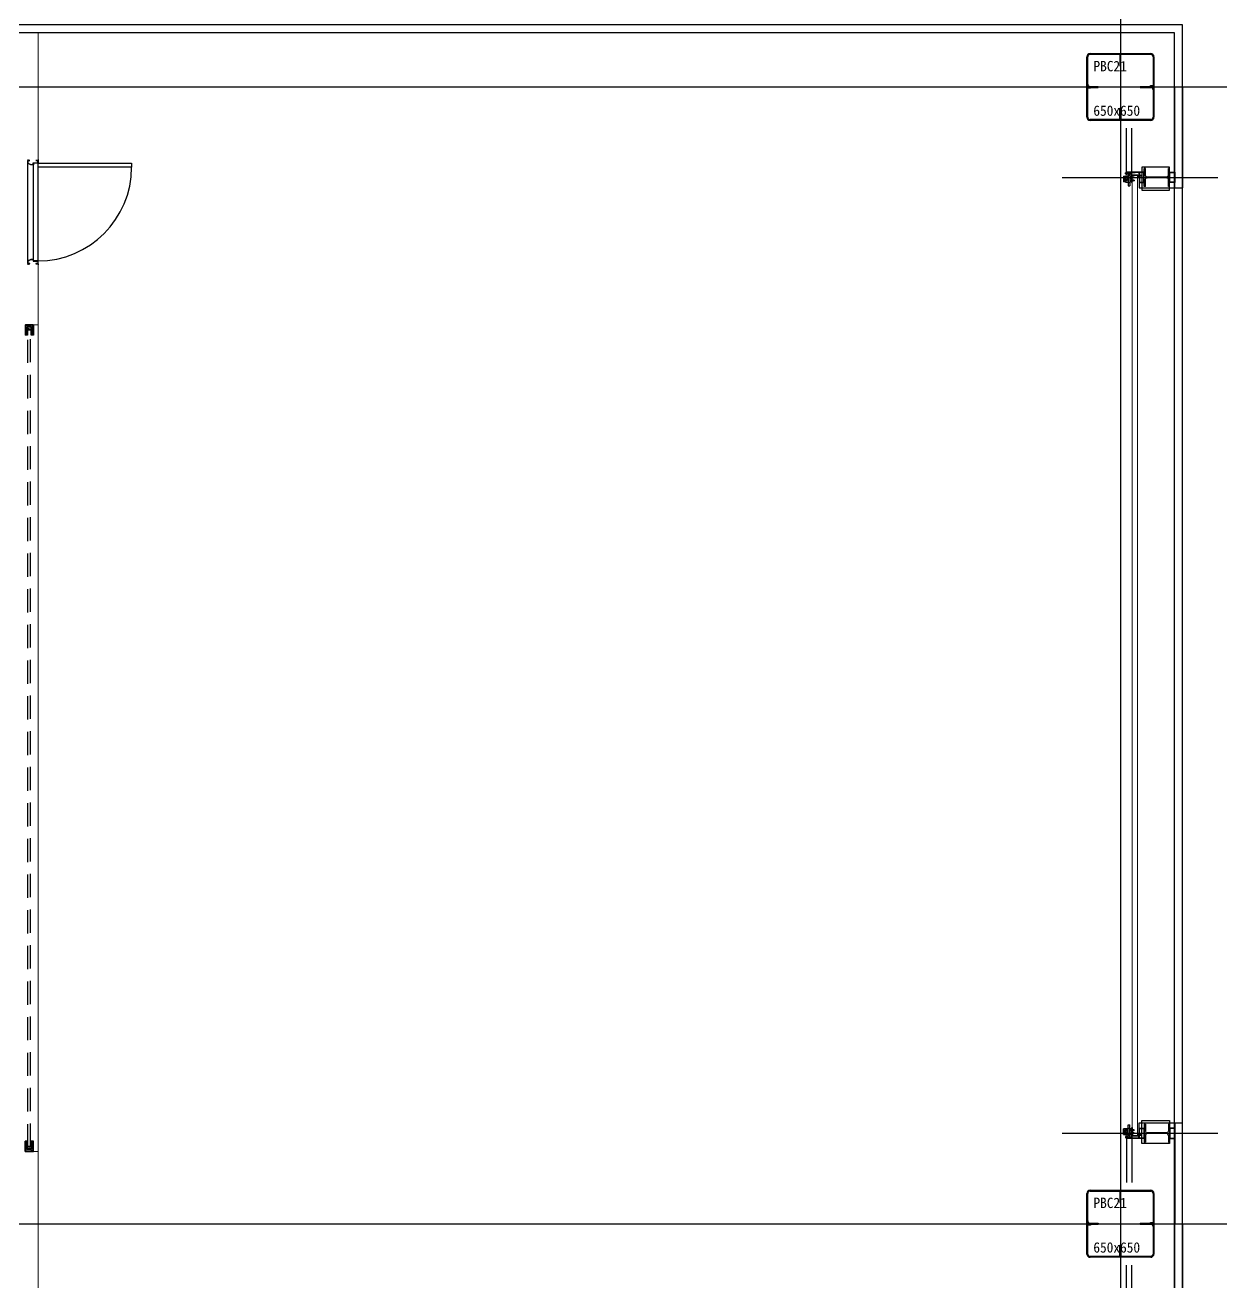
# Model space of a CAD drawing. Extents: x 152195838 to 160350639, y 364657247 to 370318102.
# Drawn here: x 158930347 to 158941919, y 365048469 to 365060630 of the extents above; entities that cross this region are included whole.
import ezdxf

# ---------------------------------------------------------------- set-up
doc = ezdxf.new("R2010")
doc.units = 0
doc.header["$MEASUREMENT"] = 0
for name, pattern in [('CEN', [63, 60, -1, 1, -1]), ('HID', [2.3, 1.5, -0.8]), ('main_plan6(직통계단가운데4개소)$0$201209 XR평면도$0$지하1층평면도_$0$HID', [2.3, 1.5, -0.8])]:
    doc.linetypes.add(name, pattern=pattern)
doc.layers.get('0').update_dxf_attribs({"linetype": 'CONTINUOUS'})
doc.layers.get('Defpoints').update_dxf_attribs({"linetype": 'CONTINUOUS'})
for name, color, linetype in [('4A.TEC CEN 보조1', 14, 'CEN'), ('4A.TEC DOOR', 4, 'CONTINUOUS'), ('4A.TEC ELE 1', 7, 'CONTINUOUS'), ('4A.TEC ELE 4', 9, 'CONTINUOUS'), ('4A.TEC OPEN', 9, 'HID'), ('4A.TEC 기둥 H', 3, 'CONTINUOUS'), ('4A.TEC 기타부속물 실', 56, 'CONTINUOUS'), ('4A.TEC 벽체 1', 2, 'CONTINUOUS'), ('4A.TEC 벽체 2', 3, 'CONTINUOUS'), ('4A.TEC 벽체 3', 4, 'CONTINUOUS'), ('4A.TEC 벽체 4', 7, 'CONTINUOUS'), ('P-BOX', 3, 'CONTINUOUS')]:
    doc.layers.add(name, color=color, linetype=linetype)
doc.layers.add('DEFPOINT', color=135, linetype='CONTINUOUS', plot=False)
doc.styles.add('돋움체', font='')
doc.styles.get('돋움체').set_extended_font_data('DotumChe')

# ---------------------------------------------------------------- blocks, each defined once
blk = doc.blocks.new('main_plan6(직통계단가운데4개소)$0$201209 XR평면도$0$A$C01492EBC')
at = {"layer": '4A.TEC 기둥 H'}
for p, q in [((0, 244), (0, 233)), ((0, 244), (175, 244)), ((175, 244), (175, 233)), ((0, 233), (68, 233)), ((84, 217), (84, 27)), ((91, 217), (91, 27)), ((107, 233), (175, 233)), ((0, 11), (68, 11)), ((0, 11), (0, 0)), ((0, 0), (175, 0)), ((107, 11), (175, 11)), ((175, 11), (175, 0))]:
    blk.add_line(p, q, dxfattribs=at)
for centre, start, end in [((68, 217), 0, 90), ((107, 217), 90, 180), ((68, 27), 270, 0), ((107, 27), 180, 270)]:
    blk.add_arc(centre, 16, start, end, dxfattribs=at)
blk = doc.blocks.new('zw$BD9D')
at = {"layer": '4A.TEC CEN 보조1'}
for p, q in [((50, 10125), (1559, 10125)), ((50, 875), (1559, 875))]:
    blk.add_line(p, q, dxfattribs=at)
at = {"layer": '4A.TEC ELE 1', "color": 4}
for p, q in [((728, 10145), (779, 10145)), ((728, 855), (779, 855))]:
    blk.add_line(p, q, dxfattribs=at)
at = {"layer": '4A.TEC ELE 1', "lineweight": 0, "flags": 128}
for points in [[(728, 855), (728, 879), (728, 10145)], [(779, 10145), (779, 879), (779, 855)]]:
    blk.add_lwpolyline(points, dxfattribs=at)
at = {"layer": '4A.TEC ELE 4', "color": 8, "flags": 128}
blk.add_lwpolyline([(1215, 10025), (1215, 5000), (1215, 975)], dxfattribs=at)
at = {"layer": '4A.TEC 기타부속물 실', "color": 9}
for p, q in [((714, 10120), (714, 10129)), ((714, 10090), (714, 10099)), ((715, 10130), (719, 10130)), ((715, 10127), (719, 10127)), ((715, 10122), (719, 10122)), ((715, 10119), (719, 10119)), ((715, 10100), (719, 10100)), ((715, 10097), (719, 10097)), ((719, 10119), (719, 10130)), ((719, 10089), (719, 10100)), ((723, 10128), (722, 10128)), ((725, 10120), (722, 10126)), ((724, 10121), (722, 10121)), ((723, 10098), (722, 10098)), ((725, 10090), (722, 10096)), ((727, 10120), (723, 10129)), ((727, 10120), (723, 10129)), ((727, 10090), (723, 10099)), ((727, 10090), (723, 10099)), ((725, 10128), (724, 10128)), ((725, 10098), (724, 10098)), ((729, 10120), (725, 10129)), ((729, 10120), (725, 10129)), ((726, 10121), (725, 10121)), ((729, 10090), (725, 10099)), ((729, 10090), (725, 10099)), ((727, 10128), (726, 10128)), ((727, 10098), (726, 10098)), ((730, 10120), (727, 10129)), ((730, 10120), (727, 10129)), ((728, 10121), (727, 10121)), ((730, 10090), (727, 10099)), ((730, 10090), (727, 10099)), ((729, 10128), (728, 10128)), ((729, 10098), (728, 10098)), ((732, 10120), (729, 10129)), ((732, 10120), (729, 10129)), ((730, 10121), (729, 10121)), ((732, 10090), (729, 10099)), ((732, 10090), (729, 10099)), ((731, 10128), (730, 10128)), ((731, 10121), (730, 10121)), ((731, 10098), (730, 10098)), ((734, 10120), (731, 10129)), ((734, 10120), (731, 10129)), ((732, 10128), (731, 10128)), ((734, 10090), (731, 10099)), ((734, 10090), (731, 10099)), ((732, 10098), (731, 10098)), ((736, 10120), (732, 10129)), ((736, 10120), (732, 10129)), ((733, 10121), (732, 10121)), ((736, 10090), (732, 10099)), ((736, 10090), (732, 10099)), ((734, 10128), (733, 10128)), ((734, 10098), (733, 10098)), ((738, 10120), (734, 10129)), ((738, 10120), (734, 10129)), ((735, 10121), (734, 10121)), ((738, 10090), (734, 10099)), ((738, 10090), (734, 10099)), ((736, 10128), (735, 10128)), ((736, 10098), (735, 10098)), ((740, 10120), (736, 10129)), ((740, 10120), (736, 10129)), ((737, 10121), (736, 10121)), ((740, 10090), (736, 10099)), ((740, 10090), (736, 10099)), ((738, 10128), (737, 10128)), ((738, 10098), (737, 10098)), ((741, 10120), (738, 10129)), ((741, 10120), (738, 10129)), ((739, 10121), (738, 10121)), ((741, 10090), (738, 10099)), ((741, 10090), (738, 10099)), ((740, 10128), (739, 10128)), ((740, 10098), (739, 10098)), ((741, 10126), (740, 10129)), ((741, 10126), (740, 10129)), ((741, 10121), (740, 10121)), ((741, 10096), (740, 10099)), ((741, 10096), (740, 10099)), ((745, 10128), (741, 10128)), ((745, 10121), (741, 10121)), ((745, 10098), (741, 10098)), ((786, 10136), (786, 10144)), ((787, 10145), (791, 10145)), ((787, 10142), (791, 10142)), ((787, 10137), (791, 10137)), ((787, 10134), (791, 10134)), ((791, 10134), (791, 10145)), ((795, 10143), (794, 10143)), ((797, 10136), (794, 10141)), ((796, 10137), (794, 10137)), ((799, 10136), (795, 10144)), ((799, 10136), (795, 10144)), ((797, 10143), (796, 10143)), ((800, 10136), (797, 10144)), ((800, 10136), (797, 10144)), ((798, 10137), (797, 10137)), ((799, 10143), (798, 10143)), ((802, 10136), (799, 10144)), ((802, 10136), (799, 10144)), ((800, 10137), (799, 10137)), ((801, 10143), (800, 10143)), ((801, 10137), (800, 10137)), ((804, 10136), (801, 10144)), ((804, 10136), (801, 10144)), ((802, 10143), (801, 10143)), ((806, 10136), (802, 10144)), ((806, 10136), (802, 10144)), ((803, 10137), (802, 10137)), ((804, 10143), (803, 10143)), ((808, 10136), (804, 10144)), ((808, 10136), (804, 10144)), ((805, 10137), (804, 10137)), ((806, 10143), (805, 10143)), ((810, 10136), (806, 10144)), ((810, 10136), (806, 10144)), ((807, 10137), (806, 10137)), ((808, 10143), (807, 10143)), ((811, 10136), (808, 10144)), ((811, 10136), (808, 10144)), ((809, 10137), (808, 10137)), ((810, 10143), (809, 10143)), ((813, 10136), (810, 10144)), ((813, 10136), (810, 10144)), ((811, 10137), (810, 10137)), ((812, 10143), (811, 10143)), ((812, 10137), (811, 10137)), ((813, 10141), (812, 10144)), ((813, 10141), (812, 10144)), ((817, 10143), (812, 10143)), ((817, 10137), (813, 10137)), ((715, 10092), (719, 10092)), ((715, 10089), (719, 10089)), ((724, 10091), (722, 10091)), ((726, 10091), (725, 10091)), ((728, 10091), (727, 10091)), ((730, 10091), (729, 10091)), ((731, 10091), (730, 10091)), ((733, 10091), (732, 10091)), ((735, 10091), (734, 10091)), ((737, 10091), (736, 10091)), ((739, 10091), (738, 10091)), ((741, 10091), (740, 10091)), ((745, 10091), (741, 10091)), ((714, 910), (714, 901)), ((714, 880), (714, 871)), ((715, 911), (719, 911)), ((715, 908), (719, 908)), ((715, 903), (719, 903)), ((715, 900), (719, 900)), ((715, 881), (719, 881)), ((715, 878), (719, 878)), ((715, 873), (719, 873)), ((715, 870), (719, 870)), ((719, 911), (719, 900)), ((719, 881), (719, 870)), ((725, 910), (722, 904)), ((724, 909), (722, 909)), ((723, 902), (722, 902)), ((725, 880), (722, 874)), ((724, 879), (722, 879)), ((723, 872), (722, 872)), ((727, 910), (723, 901)), ((727, 910), (723, 901)), ((727, 880), (723, 871)), ((727, 880), (723, 871)), ((725, 902), (724, 902)), ((725, 872), (724, 872)), ((729, 910), (725, 901)), ((729, 910), (725, 901)), ((726, 909), (725, 909)), ((729, 880), (725, 871)), ((729, 880), (725, 871)), ((726, 879), (725, 879)), ((727, 902), (726, 902)), ((727, 872), (726, 872)), ((730, 910), (727, 901)), ((730, 910), (727, 901)), ((728, 909), (727, 909)), ((730, 880), (727, 871)), ((730, 880), (727, 871)), ((728, 879), (727, 879)), ((729, 902), (728, 902)), ((729, 872), (728, 872)), ((732, 910), (729, 901)), ((732, 910), (729, 901)), ((730, 909), (729, 909)), ((732, 880), (729, 871)), ((732, 880), (729, 871)), ((730, 879), (729, 879)), ((731, 909), (730, 909)), ((731, 902), (730, 902)), ((731, 879), (730, 879)), ((731, 872), (730, 872)), ((734, 910), (731, 901)), ((734, 910), (731, 901)), ((732, 902), (731, 902)), ((734, 880), (731, 871)), ((734, 880), (731, 871)), ((732, 872), (731, 872)), ((736, 910), (732, 901)), ((736, 910), (732, 901)), ((733, 909), (732, 909)), ((736, 880), (732, 871)), ((736, 880), (732, 871)), ((733, 879), (732, 879)), ((734, 902), (733, 902)), ((734, 872), (733, 872)), ((738, 910), (734, 901)), ((738, 910), (734, 901)), ((735, 909), (734, 909)), ((738, 880), (734, 871)), ((738, 880), (734, 871)), ((735, 879), (734, 879)), ((736, 902), (735, 902)), ((736, 872), (735, 872)), ((740, 910), (736, 901)), ((740, 910), (736, 901)), ((737, 909), (736, 909)), ((740, 880), (736, 871)), ((740, 880), (736, 871)), ((737, 879), (736, 879)), ((738, 902), (737, 902)), ((738, 872), (737, 872)), ((741, 910), (738, 901)), ((741, 910), (738, 901)), ((739, 909), (738, 909)), ((741, 880), (738, 871)), ((741, 880), (738, 871)), ((739, 879), (738, 879)), ((740, 902), (739, 902)), ((740, 872), (739, 872)), ((741, 909), (740, 909)), ((741, 904), (740, 901)), ((741, 904), (740, 901)), ((741, 879), (740, 879)), ((741, 874), (740, 871)), ((741, 874), (740, 871)), ((745, 909), (741, 909)), ((745, 902), (741, 902)), ((745, 879), (741, 879)), ((745, 872), (741, 872)), ((786, 864), (786, 856)), ((787, 866), (791, 866)), ((787, 863), (791, 863)), ((787, 858), (791, 858)), ((787, 855), (791, 855)), ((791, 866), (791, 855)), ((797, 864), (794, 859)), ((796, 863), (794, 863)), ((795, 857), (794, 857)), ((799, 864), (795, 856)), ((799, 864), (795, 856)), ((797, 857), (796, 857)), ((800, 864), (797, 856)), ((800, 864), (797, 856)), ((798, 863), (797, 863)), ((799, 857), (798, 857)), ((802, 864), (799, 856)), ((802, 864), (799, 856)), ((800, 863), (799, 863)), ((801, 863), (800, 863)), ((801, 857), (800, 857)), ((804, 864), (801, 856)), ((804, 864), (801, 856)), ((802, 857), (801, 857)), ((806, 864), (802, 856)), ((806, 864), (802, 856)), ((803, 863), (802, 863)), ((804, 857), (803, 857)), ((808, 864), (804, 856)), ((808, 864), (804, 856)), ((805, 863), (804, 863)), ((806, 857), (805, 857)), ((810, 864), (806, 856)), ((810, 864), (806, 856)), ((807, 863), (806, 863)), ((808, 857), (807, 857)), ((811, 864), (808, 856)), ((811, 864), (808, 856)), ((809, 863), (808, 863)), ((810, 857), (809, 857)), ((813, 864), (810, 856)), ((813, 864), (810, 856)), ((811, 863), (810, 863)), ((812, 863), (811, 863)), ((812, 857), (811, 857)), ((813, 859), (812, 856)), ((813, 859), (812, 856)), ((817, 857), (812, 857)), ((817, 863), (813, 863))]:
    blk.add_line(p, q, dxfattribs=at)
for points in [[(719, 10129), (719, 10120), (722, 10116), (722, 10134)], [(719, 10099), (719, 10090), (722, 10086), (722, 10104)], [(722, 10134), (722, 10116), (722, 10116), (722, 10134)], [(722, 10104), (722, 10086), (722, 10086), (722, 10104)], [(723, 10129), (724, 10128), (727, 10121), (727, 10120), (726, 10121), (723, 10128)], [(723, 10099), (724, 10098), (727, 10091), (727, 10090), (726, 10091), (723, 10098)], [(725, 10129), (726, 10128), (729, 10121), (729, 10120), (728, 10121), (725, 10128)], [(725, 10099), (726, 10098), (729, 10091), (729, 10090), (728, 10091), (725, 10098)], [(727, 10129), (728, 10128), (730, 10121), (730, 10120), (730, 10121), (727, 10128)], [(727, 10099), (728, 10098), (730, 10091), (730, 10090), (730, 10091), (727, 10098)], [(729, 10129), (730, 10128), (732, 10121), (732, 10120), (731, 10121), (729, 10128)], [(729, 10099), (730, 10098), (732, 10091), (732, 10090), (731, 10091), (729, 10098)], [(731, 10129), (731, 10128), (734, 10121), (734, 10120), (733, 10121), (731, 10128)], [(731, 10099), (731, 10098), (734, 10091), (734, 10090), (733, 10091), (731, 10098)], [(732, 10129), (733, 10128), (736, 10121), (736, 10120), (735, 10121), (732, 10128)], [(732, 10099), (733, 10098), (736, 10091), (736, 10090), (735, 10091), (732, 10098)], [(734, 10129), (735, 10128), (738, 10121), (738, 10120), (737, 10121), (734, 10128)], [(734, 10099), (735, 10098), (738, 10091), (738, 10090), (737, 10091), (734, 10098)], [(736, 10129), (737, 10128), (740, 10121), (740, 10120), (739, 10121), (736, 10128)], [(736, 10099), (737, 10098), (740, 10091), (740, 10090), (739, 10091), (736, 10098)], [(738, 10129), (739, 10128), (741, 10121), (741, 10120), (741, 10121), (738, 10128)], [(738, 10099), (739, 10098), (741, 10091), (741, 10090), (741, 10091), (738, 10098)], [(740, 10129), (741, 10128), (741, 10127), (741, 10126), (740, 10127), (740, 10128)], [(740, 10099), (741, 10098), (741, 10097), (741, 10096), (740, 10097), (740, 10098)], [(791, 10144), (791, 10135), (794, 10131), (794, 10149)], [(794, 10149), (794, 10131), (794, 10131), (794, 10149)], [(795, 10144), (796, 10143), (799, 10137), (799, 10136), (798, 10137), (795, 10143)], [(797, 10144), (798, 10143), (800, 10137), (800, 10136), (800, 10137), (797, 10143)], [(799, 10144), (800, 10143), (802, 10137), (802, 10136), (801, 10137), (799, 10143)], [(801, 10144), (801, 10143), (804, 10137), (804, 10136), (803, 10137), (801, 10143)], [(802, 10144), (803, 10143), (806, 10137), (806, 10136), (805, 10137), (802, 10143)], [(804, 10144), (805, 10143), (808, 10137), (808, 10136), (807, 10137), (804, 10143)], [(806, 10144), (807, 10143), (810, 10137), (810, 10136), (809, 10137), (806, 10143)], [(808, 10144), (809, 10143), (811, 10137), (811, 10136), (811, 10137), (808, 10143)], [(810, 10144), (811, 10143), (813, 10137), (813, 10136), (812, 10137), (810, 10143)], [(812, 10144), (812, 10143), (813, 10142), (813, 10141), (812, 10142), (812, 10143)], [(719, 901), (719, 910), (722, 914), (722, 896)], [(719, 871), (719, 880), (722, 884), (722, 866)], [(722, 896), (722, 914), (722, 914), (722, 896)], [(722, 866), (722, 884), (722, 884), (722, 866)], [(723, 901), (724, 902), (727, 909), (727, 910), (726, 909), (723, 902)], [(723, 871), (724, 872), (727, 879), (727, 880), (726, 879), (723, 872)], [(725, 901), (726, 902), (729, 909), (729, 910), (728, 909), (725, 902)], [(725, 871), (726, 872), (729, 879), (729, 880), (728, 879), (725, 872)], [(727, 901), (728, 902), (730, 909), (730, 910), (730, 909), (727, 902)], [(727, 871), (728, 872), (730, 879), (730, 880), (730, 879), (727, 872)], [(729, 901), (730, 902), (732, 909), (732, 910), (731, 909), (729, 902)], [(729, 871), (730, 872), (732, 879), (732, 880), (731, 879), (729, 872)], [(731, 901), (731, 902), (734, 909), (734, 910), (733, 909), (731, 902)], [(731, 871), (731, 872), (734, 879), (734, 880), (733, 879), (731, 872)], [(732, 901), (733, 902), (736, 909), (736, 910), (735, 909), (732, 902)], [(732, 871), (733, 872), (736, 879), (736, 880), (735, 879), (732, 872)], [(734, 901), (735, 902), (738, 909), (738, 910), (737, 909), (734, 902)], [(734, 871), (735, 872), (738, 879), (738, 880), (737, 879), (734, 872)], [(736, 901), (737, 902), (740, 909), (740, 910), (739, 909), (736, 902)], [(736, 871), (737, 872), (740, 879), (740, 880), (739, 879), (736, 872)], [(738, 901), (739, 902), (741, 909), (741, 910), (741, 909), (738, 902)], [(738, 871), (739, 872), (741, 879), (741, 880), (741, 879), (738, 872)], [(740, 901), (741, 902), (741, 903), (741, 904), (740, 903), (740, 902)], [(740, 871), (741, 872), (741, 873), (741, 874), (740, 873), (740, 872)], [(791, 856), (791, 865), (794, 869), (794, 851)], [(794, 851), (794, 869), (794, 869), (794, 851)], [(795, 856), (796, 857), (799, 863), (799, 864), (798, 863), (795, 857)], [(797, 856), (798, 857), (800, 863), (800, 864), (800, 863), (797, 857)], [(799, 856), (800, 857), (802, 863), (802, 864), (801, 863), (799, 857)], [(801, 856), (801, 857), (804, 863), (804, 864), (803, 863), (801, 857)], [(802, 856), (803, 857), (806, 863), (806, 864), (805, 863), (802, 857)], [(804, 856), (805, 857), (808, 863), (808, 864), (807, 863), (804, 857)], [(806, 856), (807, 857), (810, 863), (810, 864), (809, 863), (806, 857)], [(808, 856), (809, 857), (811, 863), (811, 864), (811, 863), (808, 857)], [(810, 856), (811, 857), (813, 863), (813, 864), (812, 863), (810, 857)], [(812, 856), (812, 857), (813, 858), (813, 859), (812, 858), (812, 857)]]:
    blk.add_lwpolyline(points, close=True, dxfattribs=at)
for points in [[(723, 10128), (723, 10129), (722, 10128)], [(722, 10127), (725, 10121), (725, 10120), (724, 10121), (722, 10125)], [(723, 10098), (723, 10099), (722, 10098)], [(722, 10097), (725, 10091), (725, 10090), (724, 10091), (722, 10095)], [(725, 10128), (725, 10129), (724, 10128)], [(725, 10098), (725, 10099), (724, 10098)], [(725, 10121), (725, 10120), (726, 10121)], [(727, 10128), (727, 10129), (726, 10128)], [(727, 10098), (727, 10099), (726, 10098)], [(727, 10121), (727, 10120), (728, 10121)], [(727, 10121), (727, 10120), (728, 10121)], [(728, 10128), (729, 10129), (728, 10128)], [(728, 10098), (729, 10099), (728, 10098)], [(729, 10121), (729, 10120), (729, 10121)], [(729, 10121), (729, 10120), (729, 10121)], [(730, 10128), (731, 10129), (730, 10128)], [(731, 10121), (730, 10120), (731, 10121)], [(731, 10121), (730, 10120), (731, 10121)], [(730, 10098), (731, 10099), (730, 10098)], [(732, 10128), (732, 10129), (732, 10128)], [(733, 10121), (732, 10120), (733, 10121)], [(733, 10121), (732, 10120), (733, 10121)], [(732, 10098), (732, 10099), (732, 10098)], [(734, 10128), (734, 10129), (733, 10128)], [(734, 10098), (734, 10099), (733, 10098)], [(734, 10121), (734, 10120), (735, 10121)], [(734, 10121), (734, 10120), (735, 10121)], [(736, 10128), (736, 10129), (735, 10128)], [(736, 10098), (736, 10099), (735, 10098)], [(736, 10121), (736, 10120), (737, 10121)], [(736, 10121), (736, 10120), (737, 10121)], [(738, 10128), (738, 10129), (737, 10128)], [(738, 10098), (738, 10099), (737, 10098)], [(738, 10121), (738, 10120), (739, 10121)], [(738, 10121), (738, 10120), (739, 10121)], [(739, 10128), (740, 10129), (739, 10128)], [(739, 10098), (740, 10099), (739, 10098)], [(740, 10121), (740, 10120), (740, 10121)], [(740, 10121), (740, 10120), (740, 10121)], [(743, 10121), (741, 10126), (742, 10128), (745, 10125), (750, 10125)], [(742, 10121), (741, 10120), (742, 10121)], [(742, 10121), (741, 10120), (742, 10121)], [(743, 10091), (741, 10096), (742, 10098), (745, 10095), (750, 10095)], [(745, 10128), (750, 10125), (745, 10121)], [(745, 10098), (750, 10095), (745, 10091)], [(795, 10143), (795, 10144), (794, 10143)], [(794, 10142), (797, 10137), (797, 10136), (796, 10137), (794, 10140)], [(797, 10143), (797, 10144), (796, 10143)], [(797, 10137), (797, 10136), (798, 10137)], [(798, 10143), (799, 10144), (798, 10143)], [(799, 10137), (799, 10136), (799, 10137)], [(799, 10137), (799, 10136), (799, 10137)], [(800, 10143), (801, 10144), (800, 10143)], [(801, 10137), (800, 10136), (801, 10137)], [(801, 10137), (800, 10136), (801, 10137)], [(802, 10143), (802, 10144), (802, 10143)], [(803, 10137), (802, 10136), (803, 10137)], [(803, 10137), (802, 10136), (803, 10137)], [(804, 10143), (804, 10144), (803, 10143)], [(804, 10137), (804, 10136), (805, 10137)], [(804, 10137), (804, 10136), (805, 10137)], [(806, 10143), (806, 10144), (805, 10143)], [(806, 10137), (806, 10136), (807, 10137)], [(806, 10137), (806, 10136), (807, 10137)], [(808, 10143), (808, 10144), (807, 10143)], [(808, 10137), (808, 10136), (809, 10137)], [(808, 10137), (808, 10136), (809, 10137)], [(809, 10143), (810, 10144), (809, 10143)], [(810, 10137), (810, 10136), (810, 10137)], [(810, 10137), (810, 10136), (810, 10137)], [(811, 10143), (812, 10144), (811, 10143)], [(812, 10137), (811, 10136), (812, 10137)], [(812, 10137), (811, 10136), (812, 10137)], [(815, 10137), (813, 10141), (814, 10143), (817, 10140), (821, 10140)], [(814, 10137), (813, 10136), (814, 10137)], [(814, 10137), (813, 10136), (814, 10137)], [(817, 10143), (821, 10140), (817, 10137)], [(725, 10091), (725, 10090), (726, 10091)], [(727, 10091), (727, 10090), (728, 10091)], [(727, 10091), (727, 10090), (728, 10091)], [(729, 10091), (729, 10090), (729, 10091)], [(729, 10091), (729, 10090), (729, 10091)], [(731, 10091), (730, 10090), (731, 10091)], [(731, 10091), (730, 10090), (731, 10091)], [(733, 10091), (732, 10090), (733, 10091)], [(733, 10091), (732, 10090), (733, 10091)], [(734, 10091), (734, 10090), (735, 10091)], [(734, 10091), (734, 10090), (735, 10091)], [(736, 10091), (736, 10090), (737, 10091)], [(736, 10091), (736, 10090), (737, 10091)], [(738, 10091), (738, 10090), (739, 10091)], [(738, 10091), (738, 10090), (739, 10091)], [(740, 10091), (740, 10090), (740, 10091)], [(740, 10091), (740, 10090), (740, 10091)], [(742, 10091), (741, 10090), (742, 10091)], [(742, 10091), (741, 10090), (742, 10091)], [(722, 903), (725, 909), (725, 910), (724, 909), (722, 905)], [(723, 902), (723, 901), (722, 902)], [(722, 873), (725, 879), (725, 880), (724, 879), (722, 875)], [(723, 872), (723, 871), (722, 872)], [(725, 902), (725, 901), (724, 902)], [(725, 872), (725, 871), (724, 872)], [(725, 909), (725, 910), (726, 909)], [(725, 879), (725, 880), (726, 879)], [(727, 902), (727, 901), (726, 902)], [(727, 872), (727, 871), (726, 872)], [(727, 909), (727, 910), (728, 909)], [(727, 909), (727, 910), (728, 909)], [(727, 879), (727, 880), (728, 879)], [(727, 879), (727, 880), (728, 879)], [(728, 902), (729, 901), (728, 902)], [(728, 872), (729, 871), (728, 872)], [(729, 909), (729, 910), (729, 909)], [(729, 909), (729, 910), (729, 909)], [(729, 879), (729, 880), (729, 879)], [(729, 879), (729, 880), (729, 879)], [(731, 909), (730, 910), (731, 909)], [(731, 909), (730, 910), (731, 909)], [(730, 902), (731, 901), (730, 902)], [(731, 879), (730, 880), (731, 879)], [(731, 879), (730, 880), (731, 879)], [(730, 872), (731, 871), (730, 872)], [(733, 909), (732, 910), (733, 909)], [(733, 909), (732, 910), (733, 909)], [(732, 902), (732, 901), (732, 902)], [(733, 879), (732, 880), (733, 879)], [(733, 879), (732, 880), (733, 879)], [(732, 872), (732, 871), (732, 872)], [(734, 902), (734, 901), (733, 902)], [(734, 872), (734, 871), (733, 872)], [(734, 909), (734, 910), (735, 909)], [(734, 909), (734, 910), (735, 909)], [(734, 879), (734, 880), (735, 879)], [(734, 879), (734, 880), (735, 879)], [(736, 902), (736, 901), (735, 902)], [(736, 872), (736, 871), (735, 872)], [(736, 909), (736, 910), (737, 909)], [(736, 909), (736, 910), (737, 909)], [(736, 879), (736, 880), (737, 879)], [(736, 879), (736, 880), (737, 879)], [(738, 902), (738, 901), (737, 902)], [(738, 872), (738, 871), (737, 872)], [(738, 909), (738, 910), (739, 909)], [(738, 909), (738, 910), (739, 909)], [(738, 879), (738, 880), (739, 879)], [(738, 879), (738, 880), (739, 879)], [(739, 902), (740, 901), (739, 902)], [(739, 872), (740, 871), (739, 872)], [(740, 909), (740, 910), (740, 909)], [(740, 909), (740, 910), (740, 909)], [(740, 879), (740, 880), (740, 879)], [(740, 879), (740, 880), (740, 879)], [(742, 909), (741, 910), (742, 909)], [(742, 909), (741, 910), (742, 909)], [(743, 909), (741, 904), (742, 902), (745, 905), (750, 905)], [(742, 879), (741, 880), (742, 879)], [(742, 879), (741, 880), (742, 879)], [(743, 879), (741, 874), (742, 872), (745, 875), (750, 875)], [(745, 902), (750, 905), (745, 909)], [(745, 872), (750, 875), (745, 879)], [(794, 858), (797, 863), (797, 864), (796, 863), (794, 860)], [(795, 857), (795, 856), (794, 857)], [(797, 857), (797, 856), (796, 857)], [(797, 863), (797, 864), (798, 863)], [(798, 857), (799, 856), (798, 857)], [(799, 863), (799, 864), (799, 863)], [(799, 863), (799, 864), (799, 863)], [(801, 863), (800, 864), (801, 863)], [(801, 863), (800, 864), (801, 863)], [(800, 857), (801, 856), (800, 857)], [(803, 863), (802, 864), (803, 863)], [(803, 863), (802, 864), (803, 863)], [(802, 857), (802, 856), (802, 857)], [(804, 857), (804, 856), (803, 857)], [(804, 863), (804, 864), (805, 863)], [(804, 863), (804, 864), (805, 863)], [(806, 857), (806, 856), (805, 857)], [(806, 863), (806, 864), (807, 863)], [(806, 863), (806, 864), (807, 863)], [(808, 857), (808, 856), (807, 857)], [(808, 863), (808, 864), (809, 863)], [(808, 863), (808, 864), (809, 863)], [(809, 857), (810, 856), (809, 857)], [(810, 863), (810, 864), (810, 863)], [(810, 863), (810, 864), (810, 863)], [(812, 863), (811, 864), (812, 863)], [(812, 863), (811, 864), (812, 863)], [(811, 857), (812, 856), (811, 857)], [(814, 863), (813, 864), (814, 863)], [(814, 863), (813, 864), (814, 863)], [(815, 863), (813, 859), (814, 857), (817, 860), (821, 860)], [(817, 857), (821, 860), (817, 863)]]:
    blk.add_lwpolyline(points, dxfattribs=at)
for centre, radius, start, end in [((716, 10129), 1.86, 136.9662, 223.0338), ((722, 10125), 7.61, 159.1195, 200.8805), ((716, 10121), 1.86, 136.9662, 223.0338), ((716, 10099), 1.86, 136.9662, 223.0338), ((722, 10095), 7.61, 159.1195, 200.8805), ((788, 10144), 1.86, 136.9662, 223.0338), ((794, 10140), 7.61, 159.1195, 200.8805), ((788, 10136), 1.86, 136.9662, 223.0338), ((716, 10091), 1.86, 136.9662, 223.0338), ((716, 909), 1.86, 136.9662, 223.0338), ((722, 905), 7.61, 159.1195, 200.8805), ((716, 901), 1.86, 136.9662, 223.0338), ((716, 879), 1.86, 136.9662, 223.0338), ((722, 875), 7.61, 159.1195, 200.8805), ((716, 871), 1.86, 136.9662, 223.0338), ((788, 864), 1.86, 136.9662, 223.0338), ((794, 860), 7.61, 159.1195, 200.8805), ((788, 856), 1.86, 136.9662, 223.0338)]:
    blk.add_arc(centre, radius, start, end, dxfattribs=at)
at = {"layer": '4A.TEC 벽체 3', "linetype": 'Continuous'}
for p, q in [((1140, 10025), (1140, 11000)), ((1215, 11000), (1215, 10025)), ((675, 10175), (675, 10600)), ((725, 10175), (725, 10600)), ((1140, 975), (1140, 0)), ((1215, 0), (1215, 975)), ((675, 849), (675, 400)), ((725, 849), (725, 400))]:
    blk.add_line(p, q, dxfattribs=at)
at = {"layer": '4A.TEC 벽체 3'}
for p, q in [((645, 10138), (664, 10138)), ((707, 10138), (721, 10138)), ((645, 862), (664, 862)), ((707, 862), (721, 862))]:
    blk.add_line(p, q, dxfattribs=at)
at = {"layer": '4A.TEC 벽체 3', "color": 7}
for p, q in [((645, 10138), (645, 10081)), ((664, 10141), (664, 10129)), ((665, 10141), (664, 10141)), ((664, 10125), (664, 10115)), ((664, 10115), (672, 10115)), ((664, 10104), (664, 10095)), ((664, 10104), (672, 10104)), ((665, 10141), (688, 10141)), ((665, 10141), (665, 10129)), ((665, 10125), (665, 10115)), ((665, 10104), (665, 10095)), ((689, 10145), (689, 10075)), ((689, 10134), (689, 10141)), ((689, 10138), (689, 10138)), ((707, 10145), (707, 10075)), ((722, 10138), (721, 10138)), ((722, 10145), (725, 10145)), ((722, 10145), (722, 10075)), ((725, 10145), (725, 10075)), ((664, 10081), (645, 10081)), ((664, 10091), (664, 10078)), ((665, 10078), (664, 10078)), ((665, 10091), (665, 10078)), ((665, 10078), (688, 10078)), ((689, 10085), (689, 10079)), ((689, 10081), (689, 10081)), ((722, 10081), (707, 10081)), ((722, 10081), (721, 10081)), ((722, 10075), (725, 10075)), ((664, 919), (645, 919)), ((645, 862), (645, 919)), ((664, 909), (664, 922)), ((665, 922), (664, 922)), ((664, 896), (664, 905)), ((664, 896), (672, 896)), ((664, 885), (672, 885)), ((664, 875), (664, 885)), ((664, 859), (664, 871)), ((665, 859), (664, 859)), ((665, 922), (688, 922)), ((665, 909), (665, 922)), ((665, 896), (665, 905)), ((665, 875), (665, 885)), ((665, 859), (665, 871)), ((665, 859), (688, 859)), ((689, 855), (689, 925)), ((689, 915), (689, 921)), ((689, 919), (689, 919)), ((689, 866), (689, 859)), ((689, 862), (689, 862)), ((707, 855), (707, 925)), ((722, 919), (707, 919)), ((722, 919), (721, 919)), ((722, 862), (721, 862)), ((722, 855), (722, 925)), ((722, 925), (725, 925)), ((722, 855), (725, 855)), ((725, 855), (725, 925))]:
    blk.add_line(p, q, dxfattribs=at)
at = {"layer": '4A.TEC 벽체 3', "color": 0}
for p, q in [((645, 10114), (645, 10106)), ((672, 10115), (646, 10115)), ((672, 10105), (646, 10105)), ((645, 886), (645, 894)), ((672, 895), (646, 895)), ((672, 885), (646, 885))]:
    blk.add_line(p, q, dxfattribs=at)
at = {"layer": '4A.TEC 벽체 3', "color": 1, "linetype": 'main_plan6(직통계단가운데4개소)$0$201209 XR평면도$0$지하1층평면도_$0$HID'}
for p, q in [((664, 10130), (655, 10130)), ((655, 10124), (655, 10130)), ((664, 10129), (655, 10129)), ((655, 10129), (655, 10124)), ((664, 10124), (655, 10124)), ((664, 10124), (655, 10124)), ((664, 10096), (655, 10096)), ((655, 10090), (655, 10096)), ((664, 10095), (655, 10095)), ((655, 10095), (655, 10090)), ((691, 10145), (691, 10075)), ((705, 10145), (705, 10075)), ((710, 10130), (707, 10130)), ((710, 10129), (707, 10129)), ((710, 10124), (707, 10124)), ((710, 10124), (707, 10124)), ((710, 10096), (707, 10096)), ((710, 10095), (707, 10095)), ((710, 10124), (710, 10130)), ((710, 10124), (710, 10129)), ((710, 10090), (710, 10096)), ((710, 10090), (710, 10095)), ((664, 10090), (655, 10090)), ((664, 10090), (655, 10090)), ((710, 10090), (707, 10090)), ((710, 10090), (707, 10090)), ((664, 910), (655, 910)), ((664, 910), (655, 910)), ((655, 905), (655, 910)), ((655, 910), (655, 904)), ((664, 905), (655, 905)), ((664, 904), (655, 904)), ((664, 876), (655, 876)), ((664, 876), (655, 876)), ((655, 871), (655, 876)), ((655, 876), (655, 870)), ((664, 871), (655, 871)), ((664, 870), (655, 870)), ((691, 855), (691, 925)), ((705, 855), (705, 925)), ((710, 910), (707, 910)), ((710, 910), (707, 910)), ((710, 905), (707, 905)), ((710, 904), (707, 904)), ((710, 876), (707, 876)), ((710, 876), (707, 876)), ((710, 871), (707, 871)), ((710, 870), (707, 870)), ((710, 910), (710, 904)), ((710, 910), (710, 905)), ((710, 876), (710, 870)), ((710, 876), (710, 871))]:
    blk.add_line(p, q, dxfattribs=at)
at = {"layer": '4A.TEC 벽체 3', "color": 2}
for p, q in [((677, 10129), (664, 10129)), ((677, 10129), (664, 10129)), ((677, 10125), (664, 10125)), ((677, 10125), (664, 10125)), ((677, 10095), (664, 10095)), ((677, 10095), (664, 10095)), ((677, 10091), (664, 10091)), ((677, 10091), (664, 10091)), ((677, 909), (664, 909)), ((677, 909), (664, 909)), ((677, 905), (664, 905)), ((677, 905), (664, 905)), ((677, 875), (664, 875)), ((677, 875), (664, 875)), ((677, 871), (664, 871)), ((677, 871), (664, 871))]:
    blk.add_line(p, q, dxfattribs=at)
at = {"layer": '4A.TEC 벽체 3', "color": 4}
for p, q in [((675, 10173), (665, 10168)), ((665, 10158), (665, 10168)), ((675, 10153), (665, 10158)), ((676, 10170), (668, 10166)), ((668, 10160), (668, 10166)), ((675, 10157), (668, 10160)), ((675, 10173), (675, 10175)), ((796, 10175), (675, 10175)), ((675, 10173), (759, 10173)), ((794, 10173), (675, 10173)), ((675, 10168), (716, 10168)), ((675, 10158), (716, 10158)), ((675, 10153), (675, 10157)), ((676, 10170), (722, 10170)), ((690, 10158), (690, 10042)), ((705, 10158), (705, 10042)), ((722, 10153), (722, 10170)), ((722, 10153), (725, 10153)), ((725, 10153), (725, 10173)), ((725, 10150), (782, 10150)), ((725, 10150), (725, 10069)), ((728, 10069), (728, 10145)), ((782, 10121), (779, 10121)), ((782, 10150), (782, 10121)), ((794, 10173), (794, 10127)), ((794, 10127), (796, 10127)), ((796, 10127), (796, 10175)), ((690, 10042), (705, 10042)), ((725, 10069), (728, 10069)), ((796, 10075), (796, 10025)), ((796, 10025), (1215, 10025)), ((796, 925), (796, 975)), ((796, 975), (1215, 975)), ((690, 958), (705, 958)), ((690, 842), (690, 958)), ((705, 842), (705, 958)), ((725, 850), (725, 931)), ((725, 931), (728, 931)), ((728, 931), (728, 855)), ((782, 879), (779, 879)), ((782, 850), (782, 879)), ((794, 827), (794, 873)), ((794, 873), (796, 873)), ((796, 873), (796, 825)), ((675, 847), (665, 842)), ((665, 842), (665, 832)), ((675, 827), (665, 832)), ((675, 843), (668, 840)), ((668, 840), (668, 834)), ((676, 830), (668, 834)), ((675, 847), (675, 843)), ((675, 842), (716, 842)), ((675, 832), (716, 832)), ((675, 827), (759, 827)), ((794, 827), (675, 827)), ((675, 827), (675, 825)), ((796, 825), (675, 825)), ((676, 830), (722, 830)), ((722, 847), (722, 830)), ((722, 847), (725, 847)), ((725, 850), (782, 850)), ((725, 847), (725, 827))]:
    blk.add_line(p, q, dxfattribs=at)
at = {"layer": '4A.TEC 벽체 3', "color": 1}
for p, q in [((796, 10127), (796, 10103)), ((796, 873), (796, 897))]:
    blk.add_line(p, q, dxfattribs=at)
at = {"layer": '4A.TEC 벽체 3'}
for points in [[(1090, 10225), (821, 10225), (821, 10000), (1090, 10000)], [(796, 10175), (796, 10075), (846, 10075), (846, 10175)], [(799, 10172), (799, 10078), (843, 10078), (843, 10172)], [(1140, 10175), (1140, 10075), (1090, 10075), (1090, 10175)], [(1137, 10172), (1137, 10078), (1093, 10078), (1093, 10172)], [(1090, 775), (821, 775), (821, 1000), (1090, 1000)], [(796, 825), (796, 925), (846, 925), (846, 825)], [(799, 828), (799, 922), (843, 922), (843, 828)], [(1140, 825), (1140, 925), (1090, 925), (1090, 825)], [(1137, 828), (1137, 922), (1093, 922), (1093, 828)]]:
    blk.add_lwpolyline(points, close=True, dxfattribs=at)
at = {"layer": '4A.TEC 벽체 3', "color": 7}
for centre, radius in [((679, 10110), 9), ((679, 10110), 8.5), ((679, 890), 9), ((679, 890), 8.5)]:
    blk.add_circle(centre, radius, dxfattribs=at)
at = {"layer": '4A.TEC 벽체 3', "color": 0}
for centre, start, end in [((646, 10114), 90, 180), ((646, 10106), 180, 270), ((646, 894), 90, 180), ((646, 886), 180, 270)]:
    blk.add_arc(centre, 1, start, end, dxfattribs=at)
at = {"layer": '4A.TEC 벽체 3', "color": 4}
for centre, start, end in [((675, 10163), 90, 270), ((716, 10163), 270, 90), ((675, 837), 90, 270), ((716, 837), 270, 90)]:
    blk.add_arc(centre, 5, start, end, dxfattribs=at)
at = {"layer": '4A.TEC 벽체 3', "color": 2}
for centre, radius, start, end in [((677, 10127), 1.8, 0, 90), ((677, 10127), 2, 0, 90), ((677, 10127), 2, 270, 0), ((677, 10127), 1.8, 270, 0), ((677, 10093), 2, 0, 90), ((677, 10093), 1.8, 0, 90), ((677, 10093), 1.8, 270, 0), ((677, 10093), 2, 270, 0), ((677, 907), 1.8, 0, 90), ((677, 907), 2, 0, 90), ((677, 907), 2, 270, 0), ((677, 907), 1.8, 270, 0), ((677, 873), 2, 0, 90), ((677, 873), 1.8, 0, 90), ((677, 873), 1.8, 270, 0), ((677, 873), 2, 270, 0)]:
    blk.add_arc(centre, radius, start, end, dxfattribs=at)
at = {"layer": '4A.TEC 벽체 3', "color": 7}
for centre, radius, start, end in [((688, 10140), 1, 14.0969, 90), ((698, 10010), 135, 86.0638, 93.9362), ((688, 10079), 1, 270, 345.9031), ((698, 10209), 135, 266.0638, 273.9362), ((688, 921), 1, 14.0969, 90), ((688, 860), 1, 270, 345.9031), ((698, 791), 135, 86.0638, 93.9362), ((698, 990), 135, 266.0638, 273.9362)]:
    blk.add_arc(centre, radius, start, end, dxfattribs=at)
at = {"layer": '4A.TEC 벽체 3', "xscale": -1, "rotation": 269.9999999999999}
blk.add_blockref('main_plan6(직통계단가운데4개소)$0$201209 XR평면도$0$A$C01492EBC', (846, 10037), dxfattribs=at)
at = {"layer": '4A.TEC 벽체 3', "rotation": 269.9999999999999}
blk.add_blockref('main_plan6(직통계단가운데4개소)$0$201209 XR평면도$0$A$C01492EBC', (846, 963), dxfattribs=at)
blk = doc.blocks.new('KD FSD1000(0815)')
at = {"layer": '4A.TEC DOOR'}
for p, q in [((-10, 0), (0, 0)), ((973, 0), (27, 0)), ((1000, 0), (1010, 0)), ((-10, -100), (0, -100)), ((973, -45), (27, -45)), ((973, -100), (27, -100)), ((1000, -100), (1010, -100))]:
    blk.add_line(p, q, dxfattribs=at)
blk.add_lwpolyline([(27, 906), (67, 906), (67, 0), (27, 0), (27, 906)], close=True, dxfattribs=at)
for points in [[(0, -20), (0, 0), (27, 0), (27, -45), (42, -45), (42, -70), (27, -100), (0, -100), (0, -80), (2, -80), (2, -98), (26, -98), (40, -70), (40, -47), (25, -47), (25, -2), (2, -2), (2, -20), (0, -20)], [(1000, -20), (1000, 0), (973, 0), (973, -45), (958, -45), (958, -70), (973, -100), (1000, -100), (1000, -80), (998, -80), (998, -98), (974, -98), (960, -70), (960, -47), (975, -47), (975, -2), (998, -2), (998, -20), (1000, -20)]]:
    blk.add_lwpolyline(points, dxfattribs=at)
at = {"layer": '4A.TEC DOOR', "color": 9}
blk.add_arc((67, 0), 906, 0, 90, dxfattribs=at)
blk = doc.blocks.new('a7q')
at = {"layer": '4A.TEC OPEN', "ltscale": 150}
for p, q in [((788157, -3738483), (796077, -3738483)), ((788163, -3738509), (796071, -3738509))]:
    blk.add_line(p, q, dxfattribs=at)
at = {"layer": '4A.TEC 벽체 4'}
for p, q in [((788117, -3738456), (788217, -3738456)), ((788117, -3738456), (788117, -3738536)), ((788120, -3738534), (788120, -3738459)), ((788215, -3738459), (788120, -3738459)), ((788122, -3738461), (788122, -3738480)), ((788212, -3738461), (788122, -3738461)), ((788136, -3738519), (788136, -3738473)), ((788136, -3738473), (788195, -3738473)), ((788136, -3738519), (788136, -3738473)), ((788212, -3738473), (788136, -3738473)), ((788138, -3738476), (788138, -3738517)), ((788215, -3738476), (788138, -3738476)), ((788141, -3738515), (788141, -3738478)), ((788141, -3738478), (788217, -3738478)), ((788157, -3738496), (788157, -3738483)), ((788157, -3738496), (788163, -3738509)), ((788169, -3738483), (788169, -3738509)), ((788212, -3738473), (788212, -3738461)), ((788215, -3738459), (788215, -3738476)), ((788217, -3738478), (788217, -3738456)), ((796017, -3738478), (796017, -3738456)), ((796117, -3738456), (796017, -3738456)), ((796094, -3738478), (796017, -3738478)), ((796020, -3738459), (796020, -3738476)), ((796020, -3738459), (796115, -3738459)), ((796020, -3738476), (796096, -3738476)), ((796022, -3738473), (796022, -3738461)), ((796022, -3738461), (796112, -3738461)), ((796022, -3738473), (796098, -3738473)), ((796098, -3738473), (796039, -3738473)), ((796066, -3738483), (796066, -3738509)), ((796077, -3738496), (796071, -3738509)), ((796077, -3738496), (796077, -3738483)), ((796094, -3738515), (796094, -3738478)), ((796096, -3738476), (796096, -3738517)), ((796098, -3738519), (796098, -3738473)), ((796098, -3738519), (796098, -3738473)), ((796112, -3738461), (796112, -3738480)), ((796117, -3738456), (796115, -3738456)), ((796115, -3738534), (796115, -3738459)), ((796117, -3738456), (796117, -3738536)), ((788117, -3738534), (788117, -3738536)), ((788117, -3738536), (788217, -3738536)), ((788117, -3738536), (788120, -3738536)), ((788215, -3738534), (788120, -3738534)), ((788122, -3738531), (788122, -3738512)), ((788212, -3738531), (788122, -3738531)), ((788195, -3738519), (788136, -3738519)), ((788212, -3738519), (788136, -3738519)), ((788138, -3738517), (788215, -3738517)), ((788217, -3738515), (788141, -3738515)), ((788212, -3738519), (788212, -3738531)), ((788215, -3738517), (788215, -3738534)), ((788217, -3738536), (788217, -3738514)), ((796017, -3738536), (796017, -3738514)), ((796017, -3738515), (796094, -3738515)), ((796117, -3738536), (796017, -3738536)), ((796020, -3738517), (796020, -3738534)), ((796096, -3738517), (796020, -3738517)), ((796020, -3738534), (796115, -3738534)), ((796022, -3738519), (796022, -3738531)), ((796022, -3738519), (796098, -3738519)), ((796022, -3738531), (796112, -3738531)), ((796039, -3738519), (796098, -3738519)), ((796112, -3738531), (796112, -3738512)), ((796117, -3738534), (796117, -3738536))]:
    blk.add_line(p, q, dxfattribs=at)
at = {"layer": '4A.TEC 벽체 4', "color": 251, "lineweight": 0, "ltscale": 15}
for p, q in [((788117, -3738456), (788117, -3738581)), ((796117, -3738456), (796117, -3738581))]:
    blk.add_line(p, q, dxfattribs=at)
at = {"layer": '4A.TEC DOOR', "rotation": 180}
blk.add_blockref('KD FSD1000(0815)', (797707, -3738581), dxfattribs=at)
blk = doc.blocks.new('A$C111325cc')
at = {"layer": 'DEFPOINT'}
for p, q in [((237276, 244000), (237276, 0)), ((0, 163063), (324969, 163063)), ((0, 152063), (324969, 152063))]:
    blk.add_line(p, q, dxfattribs=at)
blk = doc.blocks.new('PBC21(2F~3F)')
h = blk.add_hatch(color=3)
h.dxf.hatch_style = 1
h.paths.add_polyline_path([(100, 452), (100, 420), (132, 420, -0.414214)])
h.paths.add_polyline_path([(750, 398), (750, 430), (718, 430, -0.414214)])
at = {"layer": 'Defpoints', "color": 1, "ltscale": 50}
for p, q in [((425, 850), (425, 0)), ((0, 425), (850, 425))]:
    blk.add_line(p, q, dxfattribs=at)
at = {"layer": 'P-BOX', "color": 3, "ltscale": 50}
for p, q in [((420, 741), (420, 631)), ((430, 631), (430, 741)), ((420, 631), (430, 631)), ((100, 420), (210, 420)), ((132, 430), (210, 430)), ((210, 430), (210, 420)), ((615, 430), (750, 430)), ((615, 430), (615, 420)), ((615, 420), (718, 420)), ((420, 109), (420, 219)), ((420, 219), (430, 219)), ((430, 219), (430, 109))]:
    blk.add_line(p, q, dxfattribs=at)
for points in [[(132, 750), (718, 750)], [(132, 741), (718, 741)], [(100, 132), (100, 718)], [(109, 452), (109, 718)], [(741, 718), (741, 430)], [(750, 718), (750, 132)], [(109, 132), (109, 420)], [(109, 420), (134, 420), (134, 412), (109, 412), (109, 420)], [(716, 438), (741, 438), (741, 430), (716, 430), (716, 438)], [(741, 398), (741, 132)], [(718, 109), (132, 109)], [(718, 100), (132, 100)]]:
    blk.add_lwpolyline(points, dxfattribs=at)
for centre, radius, start, end in [((132, 718), 31.5, 90, 180), ((132, 718), 22.5, 90, 180), ((718, 718), 31.5, 0, 90), ((718, 718), 22.5, 0, 90), ((132, 452), 31.5, 180, 270), ((132, 452), 22.5, 180, 270), ((718, 398), 31.5, 0, 90), ((718, 398), 22.5, 0, 90), ((132, 132), 31.5, 180, 270), ((132, 132), 22.5, 180, 270), ((718, 132), 31.5, 270, 0), ((718, 132), 22.5, 270, 0)]:
    blk.add_arc(centre, radius, start, end, dxfattribs=at)
at = {"layer": 'DEFPOINT', "style": '돋움체'}
for s, p in [('PBC21', (164, 577)), ('650x650', (163, 146))]:
    blk.add_text(s, height=100, dxfattribs=at).set_placement(p)
blk = doc.blocks.new('2FCOL')
for p in [(101075, 77075), (101075, 66075)]:
    blk.add_blockref('PBC21(2F~3F)', p)

msp = doc.modelspace()

# ---------------------------------------------------------------- linework, layer by layer
at = {"layer": '4A.TEC 벽체 3'}
for points in [[(158941547.0046, 365060631.8958), (158897547.0046, 365060631.8958), (158897547.0046, 365071631.8958), (158839347.0046, 365071631.8958), (158839347.0046, 364982431.8958), (158941547.0046, 364982431.8958)], [(158941472.0046, 365060556.8958), (158897472.0046, 365060556.8958), (158897472.0046, 365071556.8958), (158839422.0046, 365071556.8958), (158839422.0046, 364982506.8958), (158941472.0046, 364982506.8958)]]:
    msp.add_lwpolyline(points, close=True, dxfattribs=at)
at = {"layer": '4A.TEC 벽체 4', "color": 251, "lineweight": 0, "ltscale": 15}
msp.add_line((158930472.0046, 365060556.8958), (158930472.0046, 364982506.8958), dxfattribs=at)

# ---------------------------------------------------------------- block references
msp.add_blockref('2FCOL', (158839447.0046, 364982531.8958))
at = {"layer": '4A.TEC 벽체 1', "rotation": 90.00000000000004}
msp.add_blockref('a7q', (155191890.6664, 364261614.6563), dxfattribs=at)
at = {"layer": '4A.TEC 벽체 2', "xscale": -1, "rotation": 180}
for p in [(158940332.0865, 365060031.8958), (158940332.0865, 365049031.8958)]:
    msp.add_blockref('zw$BD9D', p, dxfattribs=at)
at = {"layer": 'DEFPOINT'}
msp.add_blockref('A$C111325cc', (158703670.7413, 364896968.7328), dxfattribs=at)

doc.saveas('drawing.dxf')
